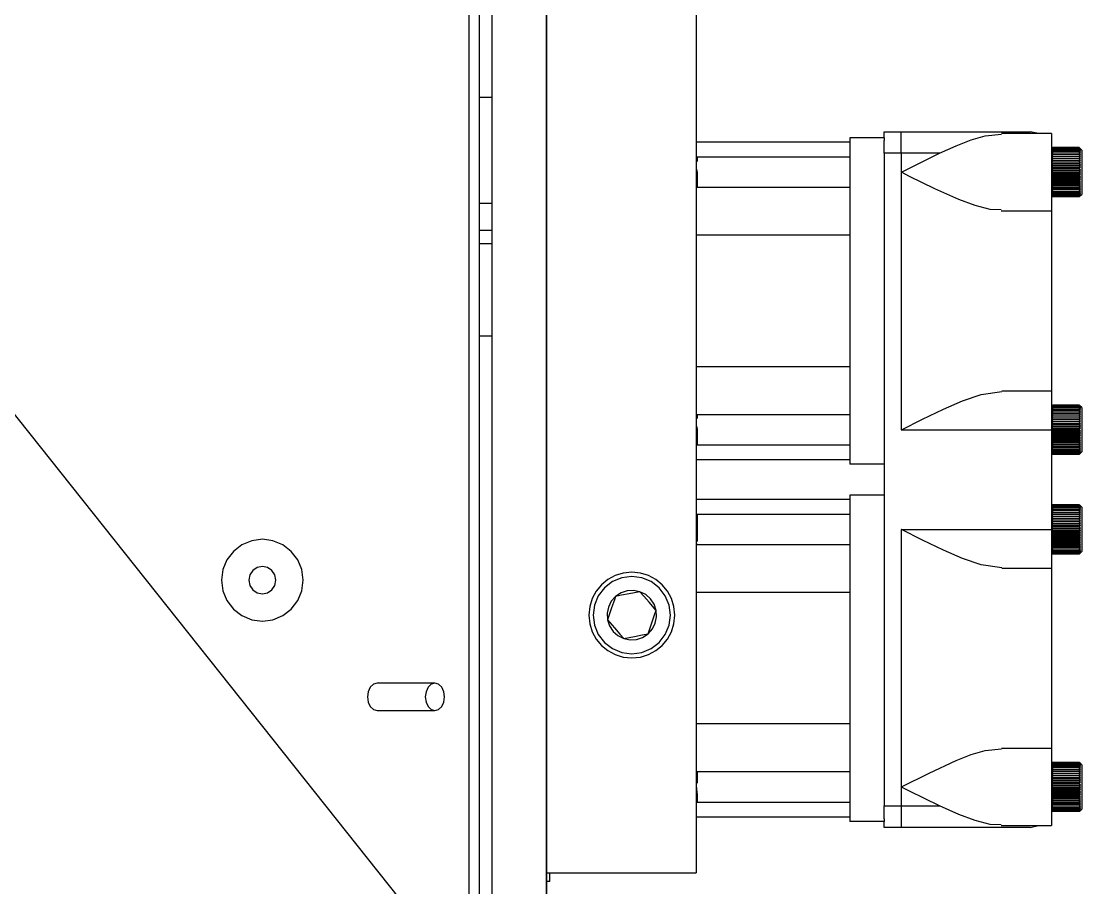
# Model space of a CAD drawing. Extents: x -1 to 1284, y 105 to 936.
# Drawn here: x 548.2 to 671.7, y 167.8 to 268.7 of the extents above; entities that cross this region are included whole.
import ezdxf

# ---------------------------------------------------------------- set-up
doc = ezdxf.new("R2010")
doc.units = 0

msp = doc.modelspace()

# ---------------------------------------------------------------- linework, layer by layer
for p, q in [((609.369, 713.128), (609.369, 149.955)), ((609.369, 713.128), (609.369, 149.955)), ((609.369, 713.128), (609.369, 149.955)), ((609.369, 713.128), (609.369, 149.955)), ((609.369, 713.128), (609.369, 149.955)), ((609.369, 713.128), (609.369, 149.955)), ((609.369, 713.128), (609.369, 149.955)), ((609.369, 713.128), (609.369, 149.955)), ((609.369, 713.128), (609.369, 149.955)), ((609.369, 713.128), (609.369, 149.955)), ((609.369, 713.128), (609.369, 149.955)), ((603.072, 154.667), (603.072, 708.315)), ((609.422, 154.667), (609.422, 708.315)), ((162.548, 706.778), (600.386, 156.305)), ((162.548, 706.778), (600.386, 156.305)), ((162.548, 706.778), (600.386, 156.305)), ((162.548, 706.778), (600.386, 156.305)), ((162.548, 706.778), (600.386, 156.305)), ((162.548, 706.778), (600.386, 156.305)), ((162.548, 706.778), (600.386, 156.305)), ((162.548, 706.778), (600.386, 156.305)), ((162.548, 706.778), (600.386, 156.305)), ((162.548, 706.778), (600.386, 156.305)), ((162.548, 706.778), (600.386, 156.305)), ((600.386, 156.305), (600.386, 706.778)), ((600.386, 156.305), (600.386, 706.778)), ((600.386, 156.305), (600.386, 706.778)), ((600.386, 156.305), (600.386, 706.778)), ((600.386, 156.305), (600.386, 706.778)), ((600.386, 156.305), (600.386, 706.778)), ((600.386, 156.305), (600.386, 706.778)), ((600.386, 156.305), (600.386, 706.778)), ((600.386, 156.305), (600.386, 706.778)), ((600.386, 156.305), (600.386, 706.778)), ((600.386, 156.305), (600.386, 706.778)), ((601.535, 705.291), (601.535, 157.792)), ((626.834, 693.573), (626.834, 169.511)), ((601.535, 259.824), (603.072, 259.824)), ((648.694, 255.092), (648.694, 255.792)), ((648.694, 255.792), (650.694, 255.792)), ((650.694, 253.292), (650.694, 255.792)), ((650.694, 255.792), (665.693, 255.792)), ((668.194, 255.592), (662.354, 255.592)), ((666.674, 255.592), (665.694196, 255.792001)), ((668.194, 255.592), (668.194, 246.592)), ((644.694, 254.592), (626.834, 254.592)), ((644.694, 255.092), (644.694, 217.092)), ((648.694, 255.092), (644.694, 255.092)), ((648.694, 255.092), (648.694, 254.792)), ((648.694, 253.292), (648.694, 254.792)), ((657.09312, 254.164219), (658.82015, 254.858726)), ((658.82015, 254.858726), (660.47584, 255.330769)), ((660.47584, 255.330769), (662.35343, 255.522832)), ((650.694, 253.292), (648.694, 253.292)), ((648.694, 253.292), (648.694, 177.292)), ((655.142, 253.292), (650.694, 253.292)), ((650.694, 253.292), (650.694, 251.092)), ((650.717548, 251.103959), (655.140898, 253.291989)), ((655.141, 253.292), (657.09312, 254.164219)), ((668.194, 253.818), (668.336875, 253.957435)), ((668.194, 253.803), (668.336875, 253.926296)), ((668.194, 253.759), (668.336875, 253.864304)), ((668.194, 253.685), (668.336875, 253.771519)), ((668.194, 253.583), (668.336875, 253.64941)), ((668.194, 253.453), (668.336875, 253.498773)), ((668.194, 253.298), (668.336875, 253.322606)), ((668.194, 253.118), (668.336875, 253.121175)), ((668.337, 253.958), (668.194125, 253.803484)), ((668.337, 253.927), (668.194125, 253.759254)), ((668.337, 253.864), (668.194125, 253.684613)), ((668.337, 253.771), (668.194125, 253.582352)), ((668.337, 253.649), (668.194125, 253.452944)), ((668.337, 253.499), (668.194125, 253.297917)), ((668.337, 253.322), (668.194125, 253.117742)), ((668.337, 253.121), (668.194125, 252.915948)), ((671.411, 253.959), (668.337, 253.959)), ((671.411, 253.958), (668.337, 253.958)), ((671.411, 253.927), (668.337, 253.927)), ((671.411, 253.864), (668.337, 253.864)), ((671.411, 253.771), (668.337, 253.771)), ((671.411, 253.649), (668.337, 253.649)), ((671.411, 253.499), (668.337, 253.499)), ((671.411, 253.322), (668.337, 253.322)), ((671.411, 253.121), (668.337, 253.121)), ((671.411, 253.958), (671.556521, 253.818565)), ((671.411, 253.927), (671.556521, 253.803704)), ((671.411, 253.864), (671.556521, 253.758696)), ((671.411, 253.771), (671.556521, 253.684481)), ((671.411, 253.649), (671.556521, 253.58259)), ((671.411, 253.499), (671.556521, 253.453227)), ((671.411, 253.322), (671.556521, 253.297394)), ((671.411, 253.121), (671.556521, 253.117825)), ((671.557, 253.803), (671.411479, 253.957516)), ((671.557, 253.759), (671.411479, 253.926746)), ((671.557, 253.685), (671.411479, 253.864387)), ((671.557, 253.583), (671.411479, 253.771648)), ((671.557, 253.453), (671.411479, 253.649056)), ((671.557, 253.298), (671.411479, 253.499083)), ((671.557, 253.118), (671.411479, 253.322258)), ((671.557, 252.916), (671.411479, 253.121052)), ((671.557, 253.818), (671.533188, 253.841019)), ((671.7, 253.675), (671.557125, 253.818669)), ((671.7, 253.675), (671.7, 248.509)), ((626.919, 252.844), (626.850208, 252.775208)), ((644.694, 252.844), (626.919, 252.844)), ((626.919, 252.844), (626.919, 252.331)), ((668.194, 252.916), (668.336875, 252.897744)), ((668.194, 252.916), (671.557, 252.916)), ((668.194, 252.695), (668.336875, 252.655312)), ((668.194, 252.695), (671.557, 252.695)), ((668.194, 252.455), (668.336875, 252.394675)), ((668.194, 252.455), (671.557, 252.455)), ((668.194, 252.201), (668.336875, 252.120567)), ((668.194, 252.201), (671.557, 252.201)), ((668.194, 251.934), (668.336875, 251.834252)), ((668.194, 251.934), (671.557, 251.934)), ((668.337, 252.898), (668.194125, 252.694536)), ((668.337, 252.655), (668.194125, 252.45524)), ((668.337, 252.395), (668.194125, 252.201061)), ((668.337, 252.12), (668.194125, 251.933998)), ((671.411, 252.898), (668.337, 252.898)), ((671.411, 252.655), (668.337, 252.655)), ((671.411, 252.395), (668.337, 252.395)), ((671.411, 252.12), (668.337, 252.12)), ((671.411, 252.898), (671.556521, 252.916256)), ((671.411, 252.655), (671.556521, 252.694688)), ((671.411, 252.395), (671.556521, 252.455325)), ((671.411, 252.12), (671.556521, 252.200433)), ((671.411, 251.835), (671.556521, 251.934748)), ((671.557, 252.695), (671.411479, 252.898464)), ((671.557, 252.455), (671.411479, 252.65476)), ((671.557, 252.201), (671.411479, 252.394939)), ((671.557, 251.934), (671.411479, 252.120002)), ((626.835, 251.544), (626.871856, 251.366796)), ((626.871856, 251.366796), (626.919085, 251.091736)), ((626.919, 251.092), (626.919, 249.339)), ((650.694, 251.092), (650.717548, 251.103959)), ((650.694, 251.092), (650.694, 221.092)), ((650.718258, 251.079822), (650.69471, 251.091781)), ((651.65975, 250.602935), (650.718258, 251.079822)), ((668.194, 251.659), (668.336875, 251.540996)), ((668.194, 251.659), (671.557, 251.659)), ((668.194, 251.377), (668.336875, 251.242327)), ((668.194, 251.377), (671.557, 251.377)), ((668.194, 251.092), (671.557, 251.092)), ((668.194, 251.092), (668.336875, 250.941717)), ((668.194, 250.807), (671.557, 250.807)), ((668.194, 250.807), (668.336875, 250.642959)), ((668.337, 251.835), (668.194125, 251.659052)), ((668.337, 251.541), (668.194125, 251.376959)), ((668.337, 251.242), (668.194125, 251.091717)), ((668.337, 250.941), (668.194125, 250.806327)), ((671.411, 251.835), (668.337, 251.835)), ((671.411, 251.541), (668.337, 251.541)), ((671.411, 251.242), (668.337, 251.242)), ((668.337, 250.941), (671.411, 250.941)), ((671.411, 251.541), (671.556521, 251.659004)), ((671.411, 251.242), (671.556521, 251.376673)), ((671.411, 250.941), (671.556521, 251.091283)), ((671.411, 250.643), (671.556521, 250.807041)), ((671.557, 251.659), (671.411479, 251.834948)), ((671.557, 251.377), (671.411479, 251.541041)), ((671.557, 251.092), (671.411479, 251.242283)), ((671.557, 250.807), (671.411479, 250.941673)), ((626.834, 249.423), (626.918667, 249.338863)), ((654.58495, 249.155485), (651.65975, 250.602935)), ((668.194, 250.525), (671.557, 250.525)), ((668.194, 250.525), (668.336875, 250.349052)), ((668.194, 250.249), (671.557, 250.249)), ((668.194, 250.249), (668.336875, 250.062998)), ((668.194, 249.983), (671.557, 249.983)), ((668.194, 249.983), (668.336875, 249.789061)), ((668.194, 249.728), (671.557, 249.728)), ((668.194, 249.728), (668.336875, 249.52824)), ((668.194, 249.489), (671.557, 249.489)), ((668.194, 249.489), (668.336875, 249.285271)), ((668.337, 250.643), (668.194125, 250.524996)), ((668.337, 250.349), (668.194125, 250.249517)), ((668.337, 250.063), (668.194125, 249.982302)), ((668.337, 249.789), (668.194125, 249.728675)), ((668.337, 249.529), (668.194125, 249.489577)), ((671.411, 250.643), (668.337, 250.643)), ((671.411, 250.349), (668.337, 250.349)), ((671.411, 250.063), (668.337, 250.063)), ((671.411, 249.789), (668.337, 249.789)), ((671.411, 249.529), (668.337, 249.529)), ((671.411, 250.349), (671.556521, 250.524948)), ((671.411, 250.063), (671.556521, 250.249002)), ((671.411, 249.789), (671.556521, 249.982939)), ((671.411, 249.529), (671.556521, 249.72876)), ((671.411, 249.285), (671.556521, 249.488729)), ((671.557, 250.525), (671.411479, 250.643004)), ((671.557, 250.249), (671.411479, 250.348483)), ((671.557, 249.983), (671.411479, 250.063698)), ((671.557, 249.728), (671.411479, 249.788325)), ((671.557, 249.489), (671.411479, 249.528423)), ((626.919, 249.339), (644.694, 249.339)), ((657.38842, 247.897095), (654.58495, 249.155485)), ((668.194, 249.267), (671.557, 249.267)), ((668.194, 249.267), (668.336875, 249.061948)), ((668.194, 249.065), (668.336875, 248.860742)), ((668.194, 248.886), (668.336875, 248.684652)), ((668.194, 248.73), (668.336875, 248.534209)), ((668.194, 248.601), (668.336875, 248.412352)), ((668.194, 248.498), (668.336875, 248.318877)), ((668.194, 248.425), (668.336875, 248.257254)), ((668.194, 248.38), (668.336875, 248.225484)), ((668.337, 249.285), (668.194125, 249.266744)), ((668.337, 249.062), (668.194125, 249.06544)), ((668.337, 248.861), (668.194125, 248.885606)), ((668.337, 248.684), (668.194125, 248.729773)), ((668.337, 248.534), (668.194125, 248.60041)), ((668.337, 248.412), (668.194125, 248.498254)), ((668.337, 248.319), (668.194125, 248.424304)), ((668.337, 248.257), (668.194125, 248.380031)), ((668.337, 248.225), (668.194125, 248.3647)), ((671.411, 249.285), (668.337, 249.285)), ((671.411, 249.062), (668.337, 249.062)), ((671.411, 248.861), (668.337, 248.861)), ((671.411, 248.684), (668.337, 248.684)), ((671.411, 248.534), (668.337, 248.534)), ((671.411, 248.412), (668.337, 248.412)), ((671.411, 248.319), (668.337, 248.319)), ((671.411, 248.257), (668.337, 248.257)), ((671.411, 248.225), (668.337, 248.225)), ((671.411, 248.224), (668.337, 248.224)), ((671.411, 249.062), (671.556521, 249.267052)), ((671.411, 248.861), (671.556521, 249.065258)), ((671.411, 248.684), (671.556521, 248.885348)), ((671.411, 248.534), (671.556521, 248.729791)), ((671.411, 248.412), (671.556521, 248.600648)), ((671.411, 248.319), (671.556521, 248.498123)), ((671.411, 248.257), (671.556521, 248.424746)), ((671.411, 248.225), (671.556521, 248.379516)), ((671.557, 249.267), (671.411479, 249.285256)), ((671.557, 249.065), (671.411479, 249.06156)), ((671.557, 248.886), (671.411479, 248.861394)), ((671.557, 248.73), (671.411479, 248.684227)), ((671.557, 248.601), (671.411479, 248.53459)), ((671.557, 248.498), (671.411479, 248.411746)), ((671.557, 248.425), (671.411479, 248.319696)), ((671.557, 248.38), (671.411479, 248.256969)), ((671.557, 248.365), (671.411479, 248.2253)), ((671.533, 248.342), (671.556812, 248.365283)), ((671.557, 248.365), (671.699875, 248.508404)), ((601.535, 247.479), (603.072, 247.479)), ((659.28204, 247.193624), (657.38842, 247.897095)), ((661.05559, 246.729127), (659.28204, 247.193624)), ((662.328, 246.689), (661.05559, 246.729127)), ((662.328, 246.592), (668.194, 246.592)), ((668.194, 246.592), (668.194, 225.592)), ((601.535, 244.354), (603.072, 244.354)), ((644.694, 243.755), (626.834, 243.755)), ((603.072, 242.767), (601.535, 242.767)), ((603.072, 232.012), (601.535, 232.012)), ((644.694, 228.429), (626.834, 228.429)), ((657.828928, 224.465741), (659.978318, 225.201261)), ((659.978318, 225.201261), (662.383038, 225.558467)), ((668.194, 225.592), (662.384, 225.592)), ((668.194, 225.592), (668.194, 221.092)), ((653.174178, 222.340869), (655.611938, 223.510649)), ((655.611938, 223.510649), (657.828928, 224.465741)), ((668.305, 223.93), (668.193875, 223.818081)), ((668.194, 223.816), (668.336875, 223.94935)), ((668.194, 223.789), (668.336875, 223.905152)), ((668.194, 223.733), (668.336875, 223.830896)), ((668.194, 223.648), (668.337, 223.726)), ((668.194, 223.535), (668.336875, 223.593473)), ((668.337, 223.962), (668.194125, 223.816215)), ((668.337, 223.949), (668.194125, 223.788927)), ((668.337, 223.906), (668.194125, 223.733492)), ((668.337, 223.831), (668.194125, 223.647909)), ((668.337, 223.726), (668.194125, 223.534177)), ((668.337, 223.593), (668.194125, 223.394563)), ((671.411, 223.962), (668.337, 223.962)), ((671.411, 223.949), (668.337, 223.949)), ((671.411, 223.906), (668.337, 223.906)), ((671.411, 223.831), (668.337, 223.831)), ((671.411, 223.726), (668.337, 223.726)), ((671.411, 223.593), (668.337, 223.593)), ((671.411, 223.949), (671.556521, 223.81565)), ((671.411, 223.906), (671.556521, 223.789848)), ((671.411, 223.831), (671.556521, 223.733104)), ((671.411, 223.726), (671.556521, 223.647419)), ((671.411, 223.593), (671.556521, 223.534527)), ((671.557, 223.816), (671.411479, 223.961785)), ((671.557, 223.789), (671.411479, 223.949073)), ((671.557, 223.733), (671.411479, 223.905508)), ((671.557, 223.648), (671.411479, 223.831091)), ((671.557, 223.535), (671.411479, 223.726823)), ((671.557, 223.395), (671.411479, 223.593437)), ((671.7, 223.675), (671.443354, 223.930323)), ((671.7, 223.675), (671.7, 218.509)), ((626.919, 222.844), (626.850208, 222.776002)), ((644.694, 222.844), (626.919, 222.844)), ((626.919, 222.844), (626.919, 222.407)), ((650.717548, 221.103959), (653.174178, 222.340869)), ((668.194, 223.395), (668.336875, 223.432571)), ((668.194, 223.229), (668.336875, 223.24514)), ((668.194, 223.041), (668.336875, 223.035708)), ((668.194, 223.041), (671.557, 223.041)), ((668.194, 222.831), (668.336875, 222.804277)), ((668.194, 222.831), (671.557, 222.831)), ((668.194, 222.602), (668.336875, 222.554111)), ((668.194, 222.602), (671.557, 222.602)), ((668.194, 222.356), (668.336875, 222.287473)), ((668.194, 222.356), (671.557, 222.356)), ((668.337, 223.432), (668.194125, 223.229329)), ((668.337, 223.246), (668.194125, 223.041213)), ((668.337, 223.036), (668.194125, 222.831213)), ((668.337, 222.804), (668.194125, 222.601594)), ((668.337, 222.554), (668.194125, 222.356356)), ((668.337, 222.288), (668.194125, 222.096971)), ((671.411, 223.432), (668.337, 223.432)), ((671.411, 223.246), (668.337, 223.246)), ((671.411, 223.036), (668.337, 223.036)), ((671.411, 222.804), (668.337, 222.804)), ((671.411, 222.554), (668.337, 222.554)), ((671.411, 222.288), (668.337, 222.288)), ((671.411, 223.432), (671.556521, 223.394429)), ((671.411, 223.246), (671.556521, 223.22986)), ((671.411, 223.036), (671.556521, 223.041292)), ((671.411, 222.804), (671.556521, 222.830723)), ((671.411, 222.554), (671.556521, 222.601889)), ((671.411, 222.288), (671.556521, 222.356527)), ((671.557, 223.229), (671.411479, 223.431671)), ((671.557, 223.041), (671.411479, 223.245787)), ((671.557, 222.831), (671.411479, 223.035787)), ((671.557, 222.602), (671.411479, 222.804406)), ((671.557, 222.356), (671.411479, 222.553644)), ((671.557, 222.097), (671.411479, 222.288029)), ((626.835, 221.643), (626.871856, 221.472362)), ((626.871856, 221.472362), (626.919085, 221.202249)), ((626.919, 221.203), (626.919, 219.339)), ((650.694, 221.092), (650.717548, 221.103959)), ((650.694, 221.092), (668.194, 221.092)), ((668.194, 222.097), (668.336875, 222.008894)), ((668.194, 222.097), (671.557, 222.097)), ((668.194, 221.826), (668.336875, 221.718844)), ((668.194, 221.826), (671.557, 221.826)), ((668.194, 221.548), (668.336875, 221.423381)), ((668.194, 221.548), (671.557, 221.548)), ((668.194, 221.264), (668.336875, 221.122977)), ((668.194, 221.264), (671.557, 221.264)), ((668.194, 221.092), (668.194, 209.492)), ((668.337, 222.008), (668.194125, 221.825702)), ((668.337, 221.719), (668.194125, 221.54755)), ((668.337, 221.423), (668.194125, 221.26425)), ((668.337, 221.123), (668.194125, 220.978538)), ((671.411, 222.008), (668.337, 222.008)), ((671.411, 221.719), (668.337, 221.719)), ((671.411, 221.423), (668.337, 221.423)), ((668.337, 221.123), (671.411, 221.123)), ((671.411, 222.008), (671.556521, 222.096106)), ((671.411, 221.719), (671.556521, 221.826156)), ((671.411, 221.423), (671.556521, 221.547619)), ((671.411, 221.123), (671.556521, 221.264023)), ((671.557, 221.826), (671.411479, 222.008298)), ((671.557, 221.548), (671.411479, 221.71945)), ((671.557, 221.264), (671.411479, 221.42275)), ((671.557, 220.979), (671.411479, 221.123462)), ((668.194, 220.979), (671.557, 220.979)), ((668.194, 220.979), (668.336875, 220.823161)), ((668.194, 220.695), (671.557, 220.695)), ((668.194, 220.695), (668.336875, 220.526196)), ((668.194, 220.415), (671.557, 220.415)), ((668.194, 220.415), (668.336875, 220.234819)), ((668.194, 220.142), (671.557, 220.142)), ((668.194, 220.142), (668.336875, 219.952559)), ((668.194, 219.88), (671.557, 219.88)), ((668.194, 219.88), (668.336875, 219.683415)), ((668.337, 220.823), (668.194125, 220.694677)), ((668.337, 220.526), (668.194125, 220.41514)), ((668.337, 220.235), (668.194125, 220.142661)), ((668.337, 219.953), (668.194125, 219.880504)), ((671.411, 220.823), (668.337, 220.823)), ((671.411, 220.526), (668.337, 220.526)), ((671.411, 220.235), (668.337, 220.235)), ((671.411, 219.953), (668.337, 219.953)), ((671.411, 220.823), (671.556521, 220.978839)), ((671.411, 220.526), (671.556521, 220.694804)), ((671.411, 220.235), (671.556521, 220.415181)), ((671.411, 219.953), (671.556521, 220.142441)), ((671.411, 219.684), (671.556521, 219.880585)), ((671.557, 220.695), (671.411479, 220.823323)), ((671.557, 220.415), (671.411479, 220.52586)), ((671.557, 220.142), (671.411479, 220.23434)), ((671.557, 219.88), (671.411479, 219.952496)), ((626.834, 219.423), (626.918667, 219.338863)), ((626.919, 219.339), (644.694, 219.339)), ((668.194, 219.632), (671.557, 219.632)), ((668.194, 219.632), (668.336875, 219.430388)), ((668.194, 219.399), (671.557, 219.399)), ((668.194, 219.399), (668.336875, 219.194477)), ((668.194, 219.185), (671.557, 219.185)), ((668.194, 219.185), (668.336875, 218.979948)), ((668.194, 218.992), (668.336875, 218.788536)), ((668.194, 218.821), (668.336875, 218.621504)), ((668.194, 218.676), (668.336875, 218.48259)), ((668.194, 218.557), (668.336875, 218.371792)), ((668.337, 219.684), (668.194125, 219.631877)), ((668.337, 219.43), (668.194125, 219.399044)), ((668.337, 219.195), (668.194125, 219.18521)), ((668.337, 218.98), (668.194125, 218.991906)), ((668.337, 218.788), (668.194125, 218.821073)), ((668.337, 218.622), (668.194125, 218.67624)), ((668.337, 218.483), (668.194125, 218.557348)), ((671.411, 219.684), (668.337, 219.684)), ((671.411, 219.43), (668.337, 219.43)), ((671.411, 219.195), (668.337, 219.195)), ((671.411, 218.98), (668.337, 218.98)), ((671.411, 218.788), (668.337, 218.788)), ((671.411, 218.622), (668.337, 218.622)), ((671.411, 219.43), (671.556521, 219.631612)), ((671.411, 219.195), (671.556521, 219.399523)), ((671.411, 218.98), (671.556521, 219.185052)), ((671.411, 218.788), (671.556521, 218.991464)), ((671.411, 218.622), (671.556521, 218.821496)), ((671.411, 218.483), (671.556521, 218.67641)), ((671.411, 218.372), (671.556521, 218.557208)), ((671.557, 219.632), (671.411479, 219.684123)), ((671.557, 219.399), (671.411479, 219.429956)), ((671.557, 219.185), (671.411479, 219.19479)), ((671.557, 218.992), (671.411479, 218.980094)), ((671.557, 218.821), (671.411479, 218.787927)), ((671.557, 218.676), (671.411479, 218.62176)), ((671.557, 218.557), (671.411479, 218.482652)), ((644.694, 217.592), (626.834, 217.592)), ((668.194, 218.466), (668.336875, 218.291111)), ((668.194, 218.404), (668.336875, 218.241281)), ((668.194, 218.37), (668.336875, 218.221304)), ((668.194, 218.365), (668.305125, 218.252817)), ((668.337, 218.372), (668.194125, 218.466192)), ((668.337, 218.291), (668.194125, 218.403448)), ((668.337, 218.241), (668.194125, 218.370646)), ((668.337, 218.222), (668.307896, 218.253485)), ((671.411, 218.483), (668.337, 218.483)), ((671.411, 218.372), (668.337, 218.372)), ((671.411, 218.291), (668.337, 218.291)), ((671.411, 218.241), (668.337, 218.241)), ((671.411, 218.222), (668.337, 218.222)), ((671.411, 218.291), (671.556521, 218.465889)), ((671.411, 218.241), (671.556521, 218.403719)), ((671.411, 218.222), (671.556521, 218.370696)), ((671.443, 218.253), (671.41125, 218.221515)), ((671.557, 218.466), (671.411479, 218.371809)), ((671.557, 218.404), (671.411479, 218.291552)), ((671.557, 218.37), (671.411479, 218.240354)), ((671.443, 218.253), (671.699646, 218.508587)), ((648.694, 217.092), (644.694, 217.092)), ((644.694, 212.992), (626.834, 212.992)), ((644.694, 213.492), (644.694, 175.492)), ((648.694, 213.492), (644.694, 213.492)), ((626.919, 211.244), (626.834333, 211.159863)), ((644.694, 211.244), (626.919, 211.244)), ((626.919, 211.244), (626.919, 208.079)), ((668.323, 212.347), (668.193354, 212.218148)), ((668.194, 212.215), (668.336875, 212.347292)), ((668.194, 212.187), (668.336875, 212.302094)), ((668.194, 212.129), (668.336875, 212.225837)), ((668.194, 212.042), (668.336875, 212.119258)), ((668.194, 211.928), (668.336875, 211.98515)), ((668.194, 211.786), (668.336875, 211.822248)), ((668.194, 211.62), (668.336875, 211.634817)), ((668.194, 211.43), (668.336875, 211.423385)), ((668.194, 211.43), (671.557, 211.43)), ((668.194, 211.218), (668.336875, 211.190219)), ((668.194, 211.218), (671.557, 211.218)), ((668.337, 212.362), (668.194125, 212.215421)), ((668.337, 212.348), (668.194125, 212.187398)), ((668.337, 212.302), (668.194125, 212.128963)), ((668.337, 212.226), (668.194125, 212.042379)), ((668.337, 212.12), (668.194125, 211.927913)), ((668.337, 211.985), (668.194125, 211.786298)), ((668.337, 211.822), (668.194125, 211.619329)), ((668.337, 211.634), (668.194125, 211.429213)), ((668.337, 211.423), (668.194125, 211.218477)), ((668.337, 211.191), (668.194125, 210.988859)), ((671.411, 212.362), (668.337, 212.362)), ((671.411, 212.348), (668.337, 212.348)), ((671.411, 212.302), (668.337, 212.302)), ((671.411, 212.226), (668.337, 212.226)), ((671.411, 212.12), (668.337, 212.12)), ((671.411, 211.985), (668.337, 211.985)), ((671.411, 211.822), (668.337, 211.822)), ((671.411, 211.634), (668.337, 211.634)), ((671.411, 211.423), (668.337, 211.423)), ((671.411, 211.191), (668.337, 211.191)), ((671.411, 212.348), (671.556521, 212.215708)), ((671.411, 212.302), (671.556521, 212.186906)), ((671.411, 212.226), (671.556521, 212.129163)), ((671.411, 212.12), (671.556521, 212.042742)), ((671.411, 211.985), (671.556521, 211.92785)), ((671.411, 211.822), (671.556521, 211.785752)), ((671.411, 211.634), (671.556521, 211.619183)), ((671.411, 211.423), (671.556521, 211.429615)), ((671.411, 211.191), (671.556521, 211.218781)), ((671.557, 212.215), (671.411479, 212.361579)), ((671.557, 212.187), (671.411479, 212.347602)), ((671.557, 212.129), (671.411479, 212.302037)), ((671.557, 212.042), (671.411479, 212.225621)), ((671.557, 211.928), (671.411479, 212.120087)), ((671.557, 211.786), (671.411479, 211.984702)), ((671.557, 211.62), (671.411479, 211.822671)), ((671.557, 211.43), (671.411479, 211.634787)), ((671.557, 211.218), (671.411479, 211.422523)), ((671.557, 210.989), (671.411479, 211.191141)), ((671.7, 212.075), (671.42748, 212.347256)), ((671.7, 212.075), (671.7, 209.101)), ((668.194, 210.989), (668.336875, 210.940052)), ((668.194, 210.989), (671.557, 210.989)), ((668.194, 210.742), (668.336875, 210.672415)), ((668.194, 210.742), (671.557, 210.742)), ((668.194, 210.482), (668.336875, 210.392835)), ((668.194, 210.482), (671.557, 210.482)), ((668.194, 210.211), (668.336875, 210.102786)), ((668.194, 210.211), (671.557, 210.211)), ((668.194, 209.932), (668.336875, 209.806323)), ((668.194, 209.932), (671.557, 209.932)), ((668.337, 210.94), (668.194125, 210.742356)), ((668.337, 210.672), (668.194125, 210.4815)), ((668.337, 210.393), (668.194125, 210.211231)), ((668.337, 210.103), (668.194125, 209.932344)), ((671.411, 210.94), (668.337, 210.94)), ((671.411, 210.672), (668.337, 210.672)), ((671.411, 210.393), (668.337, 210.393)), ((671.411, 210.103), (668.337, 210.103)), ((671.411, 210.94), (671.556521, 210.988948)), ((671.411, 210.672), (671.556521, 210.741585)), ((671.411, 210.393), (671.556521, 210.482165)), ((671.411, 210.103), (671.556521, 210.211214)), ((671.411, 209.806), (671.556521, 209.931677)), ((671.557, 210.742), (671.411479, 210.939644)), ((671.557, 210.482), (671.411479, 210.6725)), ((671.557, 210.211), (671.411479, 210.392769)), ((671.557, 209.932), (671.411479, 210.102656)), ((671.71, 211.115), (671.699417, 211.096215)), ((626.835, 209.03), (626.869475, 208.583241)), ((650.71751, 209.479507), (650.693962, 209.491466)), ((650.694, 209.492), (650.694, 179.492)), ((650.694, 209.492), (668.194, 209.492)), ((653.17414, 208.242597), (650.71751, 209.479507)), ((668.194, 209.648), (668.336875, 209.505919)), ((668.194, 209.648), (671.557, 209.648)), ((668.194, 209.492), (668.194, 204.992)), ((668.194, 209.363), (668.336875, 209.206367)), ((668.194, 209.363), (671.557, 209.363)), ((668.194, 209.079), (671.557, 209.079)), ((668.194, 209.079), (668.336875, 208.909138)), ((668.194, 208.799), (671.557, 208.799)), ((668.194, 208.799), (668.336875, 208.61829)), ((668.337, 209.806), (668.194125, 209.648044)), ((668.337, 209.506), (668.194125, 209.362596)), ((668.337, 209.206), (668.194125, 209.078736)), ((668.337, 208.909), (668.194125, 208.799198)), ((671.411, 209.806), (668.337, 209.806)), ((671.411, 209.506), (668.337, 209.506)), ((671.411, 209.206), (668.337, 209.206)), ((671.411, 208.909), (668.337, 208.909)), ((671.411, 209.506), (671.556521, 209.648081)), ((671.411, 209.206), (671.556521, 209.362633)), ((671.411, 208.909), (671.556521, 209.078862)), ((671.411, 208.619), (671.556521, 208.79971)), ((671.557, 209.648), (671.411479, 209.805956)), ((671.557, 209.363), (671.411479, 209.506404)), ((671.557, 209.079), (671.411479, 209.206264)), ((671.557, 208.799), (671.411479, 208.908802)), ((671.7, 209.101), (671.7, 206.909)), ((573.92926, 207.699437), (572.935549, 206.935359)), ((575.087826, 208.177977), (573.92926, 207.699437)), ((576.310505, 208.33749), (575.087826, 208.177977)), ((577.533184, 208.177977), (576.310505, 208.33749)), ((578.69175, 207.699437), (577.533184, 208.177977)), ((579.685461, 206.935359), (578.69175, 207.699437)), ((626.834, 207.838), (626.884271, 207.753863)), ((626.834, 207.823), (626.855167, 207.802627)), ((626.835, 207.991), (626.869475, 207.789814)), ((626.869475, 208.583241), (626.919085, 208.078731)), ((626.869475, 207.789814), (626.899929, 207.771214)), ((626.9, 207.739), (644.694, 207.739)), ((655.6119, 207.072817), (653.17414, 208.242597)), ((668.194, 208.528), (671.557, 208.528)), ((668.194, 208.528), (668.336875, 208.338029)), ((668.194, 208.266), (671.557, 208.266)), ((668.194, 208.266), (668.336875, 208.06915)), ((668.194, 208.018), (671.557, 208.018)), ((668.194, 208.018), (668.336875, 207.816123)), ((668.194, 207.787), (671.557, 207.787)), ((668.194, 207.787), (668.336875, 207.582477)), ((668.194, 207.574), (671.557, 207.574)), ((668.194, 207.574), (668.336875, 207.368948)), ((668.337, 208.619), (668.194125, 208.527983)), ((668.337, 208.338), (668.194125, 208.266563)), ((668.337, 208.069), (668.194125, 208.017935)), ((668.337, 207.816), (668.194125, 207.786102)), ((668.337, 207.582), (668.194125, 207.573533)), ((671.411, 208.619), (668.337, 208.619)), ((671.411, 208.338), (668.337, 208.338)), ((671.411, 208.069), (668.337, 208.069)), ((671.411, 207.816), (668.337, 207.816)), ((671.411, 207.582), (668.337, 207.582)), ((671.411, 208.338), (671.556521, 208.527971)), ((671.411, 208.069), (671.556521, 208.26585)), ((671.411, 207.816), (671.556521, 208.017877)), ((671.411, 207.582), (671.556521, 207.786523)), ((671.411, 207.369), (671.556521, 207.574052)), ((671.557, 208.528), (671.411479, 208.619017)), ((671.557, 208.266), (671.411479, 208.337437)), ((671.557, 208.018), (671.411479, 208.069064)), ((671.557, 207.787), (671.411479, 207.816898)), ((671.557, 207.574), (671.411479, 207.582467)), ((671.7, 207.888), (671.710583, 207.869215)), ((572.935549, 206.935359), (572.186068, 205.956245)), ((580.434943, 205.956245), (579.685461, 206.935359)), ((657.82889, 206.117725), (655.6119, 207.072817)), ((668.194, 207.382), (668.336875, 207.1788)), ((668.194, 207.212), (668.336875, 207.013034)), ((668.194, 207.069), (668.336875, 206.876119)), ((668.194, 206.951), (668.336875, 206.766321)), ((668.194, 206.862), (668.336875, 206.68764)), ((668.194, 206.801), (668.336875, 206.639075)), ((668.194, 206.77), (668.336875, 206.622098)), ((668.194, 206.765), (668.323646, 206.636413)), ((668.337, 207.369), (668.194125, 207.381965)), ((668.337, 207.178), (668.194125, 207.212131)), ((668.337, 207.013), (668.194125, 207.068033)), ((668.337, 206.876), (668.194125, 206.951671)), ((668.337, 206.767), (668.194125, 206.861985)), ((668.337, 206.687), (668.194125, 206.800506)), ((668.337, 206.639), (668.194125, 206.769704)), ((668.337, 206.622), (668.323771, 206.636817)), ((671.411, 207.369), (668.337, 207.369)), ((671.411, 207.178), (668.337, 207.178)), ((671.411, 207.013), (668.337, 207.013)), ((671.411, 206.876), (668.337, 206.876)), ((671.411, 206.767), (668.337, 206.767)), ((671.411, 206.687), (668.337, 206.687)), ((671.411, 206.639), (668.337, 206.639)), ((671.411, 206.622), (668.337, 206.622)), ((671.411, 207.178), (671.556521, 207.3812)), ((671.411, 207.013), (671.556521, 207.211966)), ((671.411, 206.876), (671.556521, 207.068881)), ((671.411, 206.767), (671.556521, 206.951679)), ((671.411, 206.687), (671.556521, 206.86136)), ((671.411, 206.639), (671.556521, 206.800925)), ((671.411, 206.622), (671.556521, 206.769902)), ((671.427, 206.636), (671.411125, 206.621183)), ((671.557, 207.382), (671.411479, 207.369035)), ((671.557, 207.212), (671.411479, 207.177869)), ((671.557, 207.069), (671.411479, 207.013967)), ((671.557, 206.951), (671.411479, 206.875329)), ((671.557, 206.862), (671.411479, 206.767015)), ((671.557, 206.801), (671.411479, 206.687494)), ((671.557, 206.77), (671.411479, 206.639296)), ((671.427, 206.636), (671.69952, 206.908256)), ((572.186068, 205.956245), (571.712871, 204.817618)), ((575.692573, 205.037746), (575.187968, 204.697532)), ((576.3105, 205.1625), (575.692573, 205.037746)), ((576.928427, 205.037746), (576.3105, 205.1625)), ((577.433032, 204.697532), (576.928427, 205.037746)), ((580.908141, 204.817618), (580.434943, 205.956245)), ((659.97828, 205.382203), (657.82889, 206.117725)), ((662.383, 205.025), (659.97828, 205.382203)), ((662.384, 204.992), (668.194, 204.992)), ((668.194, 204.992), (668.194, 183.992)), ((571.712871, 204.817618), (571.548015, 203.575)), ((574.847754, 204.192927), (574.723, 203.575)), ((575.187968, 204.697532), (574.847754, 204.192927)), ((577.773246, 204.192927), (577.433032, 204.697532)), ((577.898, 203.575), (577.773246, 204.192927)), ((581.073, 203.575), (580.908141, 204.817618)), ((617.378507, 204.111711), (616.529717, 203.651508)), ((618.167711, 203.860279), (617.073, 203.408114)), ((618.316296, 204.402527), (617.378507, 204.111711)), ((619.323, 204.011), (618.167711, 203.860279)), ((619.323015, 204.503919), (618.316296, 204.402527)), ((620.478289, 203.860279), (619.323, 204.011)), ((620.329734, 204.402527), (619.323015, 204.503919)), ((621.267523, 204.111711), (620.329734, 204.402527)), ((621.573, 203.408114), (620.478289, 203.860279)), ((622.116313, 203.651508), (621.267523, 204.111711)), ((571.548015, 203.575), (571.712872, 202.332382)), ((574.723, 203.575), (574.847754, 202.957073)), ((574.847754, 202.957073), (575.187968, 202.452468)), ((577.433032, 202.452468), (577.773246, 202.957073)), ((577.773246, 202.957073), (577.898, 203.575)), ((577.898, 203.575), (577.898, 203.575)), ((580.908142, 202.332382), (581.072998, 203.575)), ((581.072998, 203.575), (581.073, 203.575)), ((615.789989, 203.041955), (615.179391, 202.30309)), ((616.134059, 202.686149), (615.425886, 201.761)), ((616.529717, 203.651508), (615.789989, 203.041955)), ((617.073, 203.408114), (616.134059, 202.686149)), ((622.511941, 202.686149), (621.573, 203.408114)), ((622.856041, 203.041955), (622.116313, 203.651508)), ((623.220114, 201.761), (622.511941, 202.686149)), ((623.466639, 202.30309), (622.856041, 203.041955)), ((571.712872, 202.332382), (572.18607, 201.193755)), ((575.187968, 202.452468), (575.692573, 202.112254)), ((575.692573, 202.112254), (576.3105, 201.9875)), ((576.3105, 201.9875), (576.928427, 202.112254)), ((576.928427, 202.112254), (577.433032, 202.452468)), ((580.434945, 201.193755), (580.908142, 202.332382)), ((614.717987, 201.454951), (614.425845, 200.517575)), ((615.179391, 202.30309), (614.717987, 201.454951)), ((615.425886, 201.761), (614.97877, 200.685129)), ((617.432, 201.691), (616.928474, 201.121998)), ((617.291824, 201.285352), (616.966704, 200.344564)), ((617.432, 201.691), (617.291824, 201.285352)), ((618.066152, 202.109353), (617.43168, 201.691326)), ((618.112219, 201.82283), (617.431685, 201.691327)), ((618.775466, 202.34489), (618.066152, 202.109353)), ((619.02683, 201.999558), (618.112219, 201.82283)), ((619.521467, 202.390563), (618.775466, 202.34489)), ((620.266, 202.239), (619.02683, 201.999558)), ((620.266, 202.239), (619.521467, 202.390563)), ((620.720706, 201.715136), (620.266549, 202.238756)), ((620.945806, 201.898303), (620.26655, 202.23876)), ((621.331046, 201.011427), (620.720706, 201.715136)), ((621.504441, 201.401786), (620.945806, 201.898303)), ((621.916993, 200.778566), (621.504441, 201.401786)), ((623.66723, 200.685129), (623.220114, 201.761)), ((623.928043, 201.454951), (623.466639, 202.30309)), ((624.220185, 200.517575), (623.928043, 201.454951)), ((644.694, 202.155), (626.834, 202.155)), ((572.18607, 201.193755), (572.935552, 200.214641)), ((572.935552, 200.214641), (573.929263, 199.450563)), ((578.691753, 199.450563), (579.685463, 200.214641)), ((579.685463, 200.214641), (580.434945, 201.193755)), ((614.425845, 200.517575), (614.32303, 199.511)), ((614.97877, 200.685129), (614.823, 199.511)), ((616.595026, 200.453105), (616.444347, 199.721053)), ((616.928474, 201.121998), (616.595026, 200.453105)), ((616.966704, 200.344564), (616.652326, 199.434838)), ((622.158, 200.058), (621.331046, 201.011427)), ((622.158, 200.058), (621.916993, 200.778566)), ((622.017692, 199.652777), (622.157868, 200.058428)), ((622.202653, 199.299947), (622.157868, 200.05843)), ((623.823, 199.511), (623.66723, 200.685129)), ((624.323, 199.511), (624.220185, 200.517575)), ((573.929263, 199.450563), (575.087829, 198.972023)), ((575.087829, 198.972023), (576.310508, 198.81251)), ((576.310508, 198.81251), (577.533186, 198.972023)), ((577.533186, 198.972023), (578.691753, 199.450563)), ((614.32303, 199.511), (614.425845, 198.504425)), ((614.823, 199.511), (614.97877, 198.336871)), ((616.444347, 199.721053), (616.489132, 198.96257)), ((616.489, 198.963), (616.730007, 198.242434)), ((616.489, 198.963), (617.315954, 198.009573)), ((616.652326, 199.434838), (616.489131, 198.962573)), ((621.692572, 198.711991), (622.017692, 199.652777)), ((622.051974, 198.567895), (622.202653, 199.299947)), ((623.66723, 198.336871), (623.823, 199.511)), ((623.823, 199.511), (623.823, 199.511)), ((624.220185, 198.504425), (624.323, 199.511)), ((624.323, 199.511), (624.323, 199.511)), ((614.425845, 198.504425), (614.717987, 197.567049)), ((614.717987, 197.567049), (615.179391, 196.71891)), ((614.97877, 198.336871), (615.425886, 197.261)), ((616.730007, 198.242434), (617.142559, 197.619214)), ((617.142559, 197.619214), (617.701194, 197.122697)), ((617.315954, 198.009573), (617.926294, 197.305864)), ((621.215, 197.33), (621.718526, 197.899002)), ((621.215, 197.33), (621.378221, 197.802265)), ((621.378221, 197.802265), (621.692572, 198.711991)), ((621.718526, 197.899002), (622.051974, 198.567895)), ((623.220114, 197.261), (623.66723, 198.336871)), ((623.466639, 196.71891), (623.928043, 197.567049)), ((623.928043, 197.567049), (624.220185, 198.504425)), ((615.179391, 196.71891), (615.789989, 195.980045)), ((615.425886, 197.261), (616.134059, 196.335851)), ((616.134059, 196.335851), (617.073, 195.613886)), ((617.701194, 197.122697), (618.38045, 196.78224)), ((617.926294, 197.305864), (618.380451, 196.782244)), ((618.381, 196.782), (619.62017, 197.021442)), ((618.381, 196.782), (619.125533, 196.630437)), ((619.125533, 196.630437), (619.871534, 196.67611)), ((619.62017, 197.021442), (620.534781, 197.19817)), ((619.871534, 196.67611), (620.580848, 196.911647)), ((620.534781, 197.19817), (621.215315, 197.329673)), ((620.580848, 196.911647), (621.21532, 197.329674)), ((621.573, 195.613886), (622.511941, 196.335851)), ((622.511941, 196.335851), (623.220114, 197.261)), ((622.856041, 195.980045), (623.466639, 196.71891)), ((615.789989, 195.980045), (616.529717, 195.370492)), ((616.529717, 195.370492), (617.378507, 194.910289)), ((617.073, 195.613886), (618.167711, 195.161721)), ((618.167711, 195.161721), (619.323, 195.011)), ((619.323, 195.011), (620.478289, 195.161721)), ((620.478289, 195.161721), (621.573, 195.613886)), ((621.267523, 194.910289), (622.116313, 195.370492)), ((622.116313, 195.370492), (622.856041, 195.980045)), ((617.378507, 194.910289), (618.316296, 194.619473)), ((618.316296, 194.619473), (619.323015, 194.518081)), ((619.323015, 194.518081), (620.329734, 194.619473)), ((620.329734, 194.619473), (621.267523, 194.910289)), ((589.237423, 191.45216), (588.873251, 191.108035)), ((589.667, 191.573), (589.237423, 191.45216)), ((596.402, 191.573), (589.668, 191.573)), ((595.973423, 191.45216), (595.609251, 191.108035)), ((596.403, 191.573), (595.973423, 191.45216)), ((596.832577, 191.45216), (596.403, 191.573)), ((597.196749, 191.108035), (596.832577, 191.45216)), ((588.629914, 190.593014), (588.544454, 189.985502)), ((588.873251, 191.108035), (588.629914, 190.593014)), ((595.365914, 190.593014), (595.28048, 189.985502)), ((595.609251, 191.108035), (595.365914, 190.593014)), ((597.440086, 190.593014), (597.196749, 191.108035)), ((597.525546, 189.985502), (597.440086, 190.593014)), ((588.544454, 189.985502), (588.629914, 189.377993)), ((588.629914, 189.377993), (588.873251, 188.862972)), ((595.28048, 189.985502), (595.365914, 189.377993)), ((595.365914, 189.377993), (595.609251, 188.862972)), ((597.196749, 188.862972), (597.440086, 189.377993)), ((597.440086, 189.377993), (597.525546, 189.985502)), ((588.873251, 188.862972), (589.237423, 188.518847)), ((589.237423, 188.518847), (589.667, 188.398004)), ((589.668, 188.398), (596.402, 188.398)), ((595.609251, 188.862972), (595.973423, 188.518847)), ((595.973423, 188.518847), (596.403, 188.398004)), ((596.403, 188.398004), (596.832577, 188.518847)), ((596.832577, 188.518847), (597.196749, 188.862972)), ((644.694, 186.829), (626.834, 186.829)), ((668.194, 183.992), (662.354, 183.992)), ((668.194, 183.992), (668.194, 174.992)), ((657.093018, 182.564199), (658.820198, 183.257375)), ((658.820198, 183.257375), (660.475738, 183.730749)), ((660.475738, 183.730749), (662.353328, 183.922812)), ((653.927838, 181.112849), (657.093018, 182.564199)), ((668.194, 182.218), (668.336875, 182.356377)), ((668.194, 182.201), (668.336875, 182.322708)), ((668.194, 182.154), (668.336875, 182.257717)), ((668.194, 182.078), (668.336875, 182.162667)), ((668.194, 181.973), (668.336875, 182.037558)), ((668.194, 181.841), (668.337, 181.885)), ((668.194, 181.684), (668.336875, 181.706754)), ((668.337, 182.359), (668.194125, 182.217977)), ((668.337, 182.357), (668.194125, 182.201161)), ((668.337, 182.323), (668.194125, 182.154196)), ((668.337, 182.257), (668.194125, 182.077084)), ((668.337, 182.162), (668.194125, 181.972823)), ((668.337, 182.038), (668.194125, 181.841415)), ((668.337, 181.885), (668.194125, 181.683388)), ((668.337, 181.706), (668.194125, 181.501742)), ((668.334, 182.359), (668.336646, 182.362175)), ((671.411, 182.362), (668.337, 182.362)), ((671.411, 182.359), (668.337, 182.359)), ((671.411, 182.357), (668.337, 182.357)), ((671.411, 182.323), (668.337, 182.323)), ((671.411, 182.257), (668.337, 182.257)), ((671.411, 182.162), (668.337, 182.162)), ((671.411, 182.038), (668.337, 182.038)), ((671.411, 181.885), (668.337, 181.885)), ((671.411, 181.706), (668.337, 181.706)), ((671.411, 182.362), (671.416292, 182.358825)), ((671.411, 182.357), (671.556521, 182.218623)), ((671.411, 182.323), (671.556521, 182.201292)), ((671.411, 182.257), (671.556521, 182.153283)), ((671.411, 182.162), (671.556521, 182.077333)), ((671.411, 182.038), (671.556521, 181.973442)), ((671.411, 181.885), (671.556521, 181.840815)), ((671.411, 181.706), (671.556521, 181.683246)), ((671.557, 182.218), (671.411479, 182.359023)), ((671.557, 182.201), (671.411479, 182.356839)), ((671.557, 182.154), (671.411479, 182.322804)), ((671.557, 182.078), (671.411479, 182.257916)), ((671.557, 181.973), (671.411479, 182.162177)), ((671.557, 181.841), (671.411479, 182.037585)), ((671.557, 181.684), (671.411479, 181.885612)), ((671.557, 181.502), (671.411479, 181.706258)), ((671.533, 182.241), (671.43775, 182.33625)), ((671.7, 182.075), (671.533313, 182.241158)), ((671.7, 182.075), (671.7, 181.717)), ((671.7, 181.717), (671.7, 176.909)), ((626.919, 181.244), (626.834333, 181.159863)), ((644.694, 181.244), (626.919, 181.244)), ((626.919, 181.244), (626.919, 179.93)), ((650.717548, 179.503959), (653.927838, 181.112849)), ((668.194, 181.502), (668.336875, 181.503323)), ((668.194, 181.298), (668.336875, 181.278156)), ((668.194, 181.298), (671.557, 181.298)), ((668.194, 181.075), (668.336875, 181.033725)), ((668.194, 181.075), (671.557, 181.075)), ((668.194, 180.834), (668.336875, 180.772088)), ((668.194, 180.834), (671.557, 180.834)), ((668.194, 180.579), (668.336875, 180.496979)), ((668.194, 180.579), (671.557, 180.579)), ((668.194, 180.312), (668.336875, 180.210665)), ((668.194, 180.312), (671.557, 180.312)), ((668.337, 181.503), (668.194125, 181.297948)), ((668.337, 181.279), (668.194125, 181.075536)), ((668.337, 181.034), (668.194125, 180.834504)), ((668.337, 180.772), (668.194125, 180.57859)), ((668.337, 180.497), (668.194125, 180.311792)), ((671.411, 181.503), (668.337, 181.503)), ((671.411, 181.279), (668.337, 181.279)), ((671.411, 181.034), (668.337, 181.034)), ((671.411, 180.772), (668.337, 180.772)), ((671.411, 180.497), (668.337, 180.497)), ((671.411, 181.503), (671.556521, 181.501677)), ((671.411, 181.279), (671.556521, 181.298844)), ((671.411, 181.034), (671.556521, 181.075275)), ((671.411, 180.772), (671.556521, 180.833912)), ((671.411, 180.497), (671.556521, 180.579021)), ((671.411, 180.21), (671.556521, 180.311335)), ((671.557, 181.298), (671.411479, 181.503052)), ((671.557, 181.075), (671.411479, 181.278464)), ((671.557, 180.834), (671.411479, 181.033496)), ((671.557, 180.579), (671.411479, 180.77241)), ((671.557, 180.312), (671.411479, 180.497208)), ((671.705, 181.104), (671.699708, 181.095798)), ((626.835, 179.722), (626.869475, 179.24746)), ((626.835, 179.077), (626.871856, 178.874456)), ((626.869475, 179.24746), (626.919085, 178.60187)), ((650.694, 179.492), (650.717548, 179.503959)), ((650.694, 179.492), (650.694, 177.292)), ((650.717648, 179.480034), (650.6941, 179.491993)), ((651.65914, 179.00315), (650.717648, 179.480034)), ((668.194, 180.035), (668.336875, 179.915673)), ((668.194, 180.035), (671.557, 180.035)), ((668.194, 179.753), (668.336875, 179.617004)), ((668.194, 179.753), (671.557, 179.753)), ((668.194, 179.468), (668.336875, 179.316394)), ((668.194, 179.468), (671.557, 179.468)), ((668.194, 179.183), (668.336875, 179.0179)), ((668.194, 179.183), (671.557, 179.183)), ((668.337, 180.21), (668.194125, 180.034846)), ((668.337, 179.916), (668.194125, 179.753017)), ((668.337, 179.617), (668.194125, 179.46804)), ((668.337, 179.316), (668.194125, 179.18265)), ((671.411, 180.21), (668.337, 180.21)), ((671.411, 179.916), (668.337, 179.916)), ((671.411, 179.617), (668.337, 179.617)), ((671.411, 179.316), (668.337, 179.316)), ((671.411, 179.916), (671.556521, 180.035327)), ((671.411, 179.617), (671.556521, 179.752996)), ((671.411, 179.316), (671.556521, 179.467606)), ((671.411, 179.018), (671.556521, 179.1831)), ((671.557, 180.035), (671.411479, 180.210154)), ((671.557, 179.753), (671.411479, 179.915983)), ((671.557, 179.468), (671.411479, 179.61696)), ((671.557, 179.183), (671.411479, 179.31635)), ((626.834, 177.823), (626.918667, 177.738863)), ((626.871856, 178.874456), (626.919085, 178.602147)), ((626.919, 178.602), (626.919, 177.739)), ((655.141, 177.292), (651.65914, 179.00315)), ((668.194, 178.902), (671.557, 178.902)), ((668.194, 178.902), (668.336875, 178.725259)), ((668.194, 178.627), (671.557, 178.627)), ((668.194, 178.627), (668.336875, 178.440204)), ((668.194, 178.361), (671.557, 178.361)), ((668.194, 178.361), (668.336875, 178.166531)), ((668.194, 178.108), (671.557, 178.108)), ((668.194, 178.108), (668.336875, 177.907711)), ((668.194, 177.87), (671.557, 177.87)), ((668.194, 177.87), (668.336875, 177.666271)), ((668.337, 179.018), (668.194125, 178.901583)), ((668.337, 178.725), (668.194125, 178.62684)), ((668.337, 178.44), (668.194125, 178.361154)), ((668.337, 178.167), (668.194125, 178.108263)), ((668.337, 177.907), (668.194125, 177.869429)), ((671.411, 179.018), (668.337, 179.018)), ((671.411, 178.725), (668.337, 178.725)), ((671.411, 178.44), (668.337, 178.44)), ((671.411, 178.167), (668.337, 178.167)), ((668.337, 177.907), (671.411, 177.907)), ((671.411, 178.725), (671.556521, 178.901741)), ((671.411, 178.44), (671.556521, 178.626796)), ((671.411, 178.167), (671.556521, 178.361469)), ((671.411, 177.907), (671.556521, 178.107289)), ((671.411, 177.666), (671.556521, 177.869729)), ((671.557, 178.902), (671.411479, 179.018417)), ((671.557, 178.627), (671.411479, 178.72516)), ((671.557, 178.361), (671.411479, 178.439846)), ((671.557, 178.108), (671.411479, 178.166737)), ((671.557, 177.87), (671.411479, 177.907571)), ((671.7, 177.888), (671.705292, 177.879798)), ((626.919, 177.739), (644.694, 177.739)), ((648.694, 177.292), (650.694, 177.292)), ((648.694, 175.792), (648.694, 177.292)), ((650.694, 177.292), (655.142, 177.292)), ((650.694, 177.292), (650.694, 174.792)), ((657.38842, 176.297094), (655.14161, 177.291796)), ((668.194, 177.65), (671.557, 177.65)), ((668.194, 177.65), (668.336875, 177.444948)), ((668.194, 177.449), (668.336875, 177.245007)), ((668.194, 177.272), (668.336875, 177.071182)), ((668.194, 177.119), (668.336875, 176.923738)), ((668.194, 176.991), (668.336875, 176.803146)), ((668.194, 176.891), (668.336875, 176.712671)), ((668.194, 176.82), (668.336875, 176.653313)), ((668.194, 176.778), (668.336875, 176.624542)), ((668.194, 176.765), (668.217812, 176.742246)), ((668.337, 177.666), (668.194125, 177.649331)), ((668.337, 177.444), (668.194125, 177.449027)), ((668.337, 177.246), (668.194125, 177.272458)), ((668.337, 177.071), (668.194125, 177.11836)), ((668.337, 176.923), (668.194125, 176.990998)), ((668.337, 176.803), (668.194125, 176.890842)), ((668.337, 176.713), (668.194125, 176.819892)), ((668.337, 176.653), (668.194125, 176.777619)), ((668.337, 176.624), (668.217938, 176.742269)), ((668.334, 176.625), (668.336646, 176.621825)), ((671.411, 177.666), (668.337, 177.666)), ((671.411, 177.444), (668.337, 177.444)), ((671.411, 177.246), (668.337, 177.246)), ((671.411, 177.071), (668.337, 177.071)), ((671.411, 176.923), (668.337, 176.923)), ((671.411, 176.803), (668.337, 176.803)), ((671.411, 176.713), (668.337, 176.713)), ((671.411, 176.653), (668.337, 176.653)), ((671.411, 176.624), (668.337, 176.624)), ((671.411, 176.622), (668.337, 176.622)), ((671.411, 177.444), (671.556521, 177.649052)), ((671.411, 177.246), (671.556521, 177.449993)), ((671.411, 177.071), (671.556521, 177.271818)), ((671.411, 176.923), (671.556521, 177.118262)), ((671.411, 176.803), (671.556521, 176.990854)), ((671.411, 176.713), (671.556521, 176.891329)), ((671.411, 176.653), (671.556521, 176.819687)), ((671.411, 176.624), (671.556521, 176.777458)), ((671.411, 176.622), (671.416292, 176.625175)), ((671.533, 176.743), (671.411292, 176.624731)), ((671.557, 177.65), (671.411479, 177.666669)), ((671.557, 177.449), (671.411479, 177.443973)), ((671.557, 177.272), (671.411479, 177.245542)), ((671.557, 177.119), (671.411479, 177.07164)), ((671.557, 176.991), (671.411479, 176.923002)), ((671.557, 176.891), (671.411479, 176.803158)), ((671.557, 176.82), (671.411479, 176.713108)), ((671.557, 176.778), (671.411479, 176.653381)), ((671.438, 176.647), (671.53325, 176.741985)), ((671.533, 176.742), (671.699687, 176.908423)), ((644.694, 175.992), (626.834, 175.992)), ((648.694, 175.492), (644.694, 175.492)), ((648.694, 175.792), (648.694, 175.492)), ((648.694, 174.792), (648.694, 175.492)), ((659.28204, 175.593621), (657.38842, 176.297094)), ((661.05559, 175.129127), (659.28204, 175.593621)), ((650.694, 174.792), (648.694, 174.792)), ((665.693, 174.792), (650.694, 174.792)), ((662.328, 175.089), (661.05559, 175.129127)), ((662.328, 174.992), (668.194, 174.992)), ((665.694, 174.792), (666.673804, 174.991998)), ((609.422, 169.511), (626.834, 169.511)), ((609.784, 168.492), (609.784, 169.511)), ((609.784, 168.492), (609.422, 168.492))]:
    msp.add_line(p, q)

doc.saveas('drawing.dxf')
